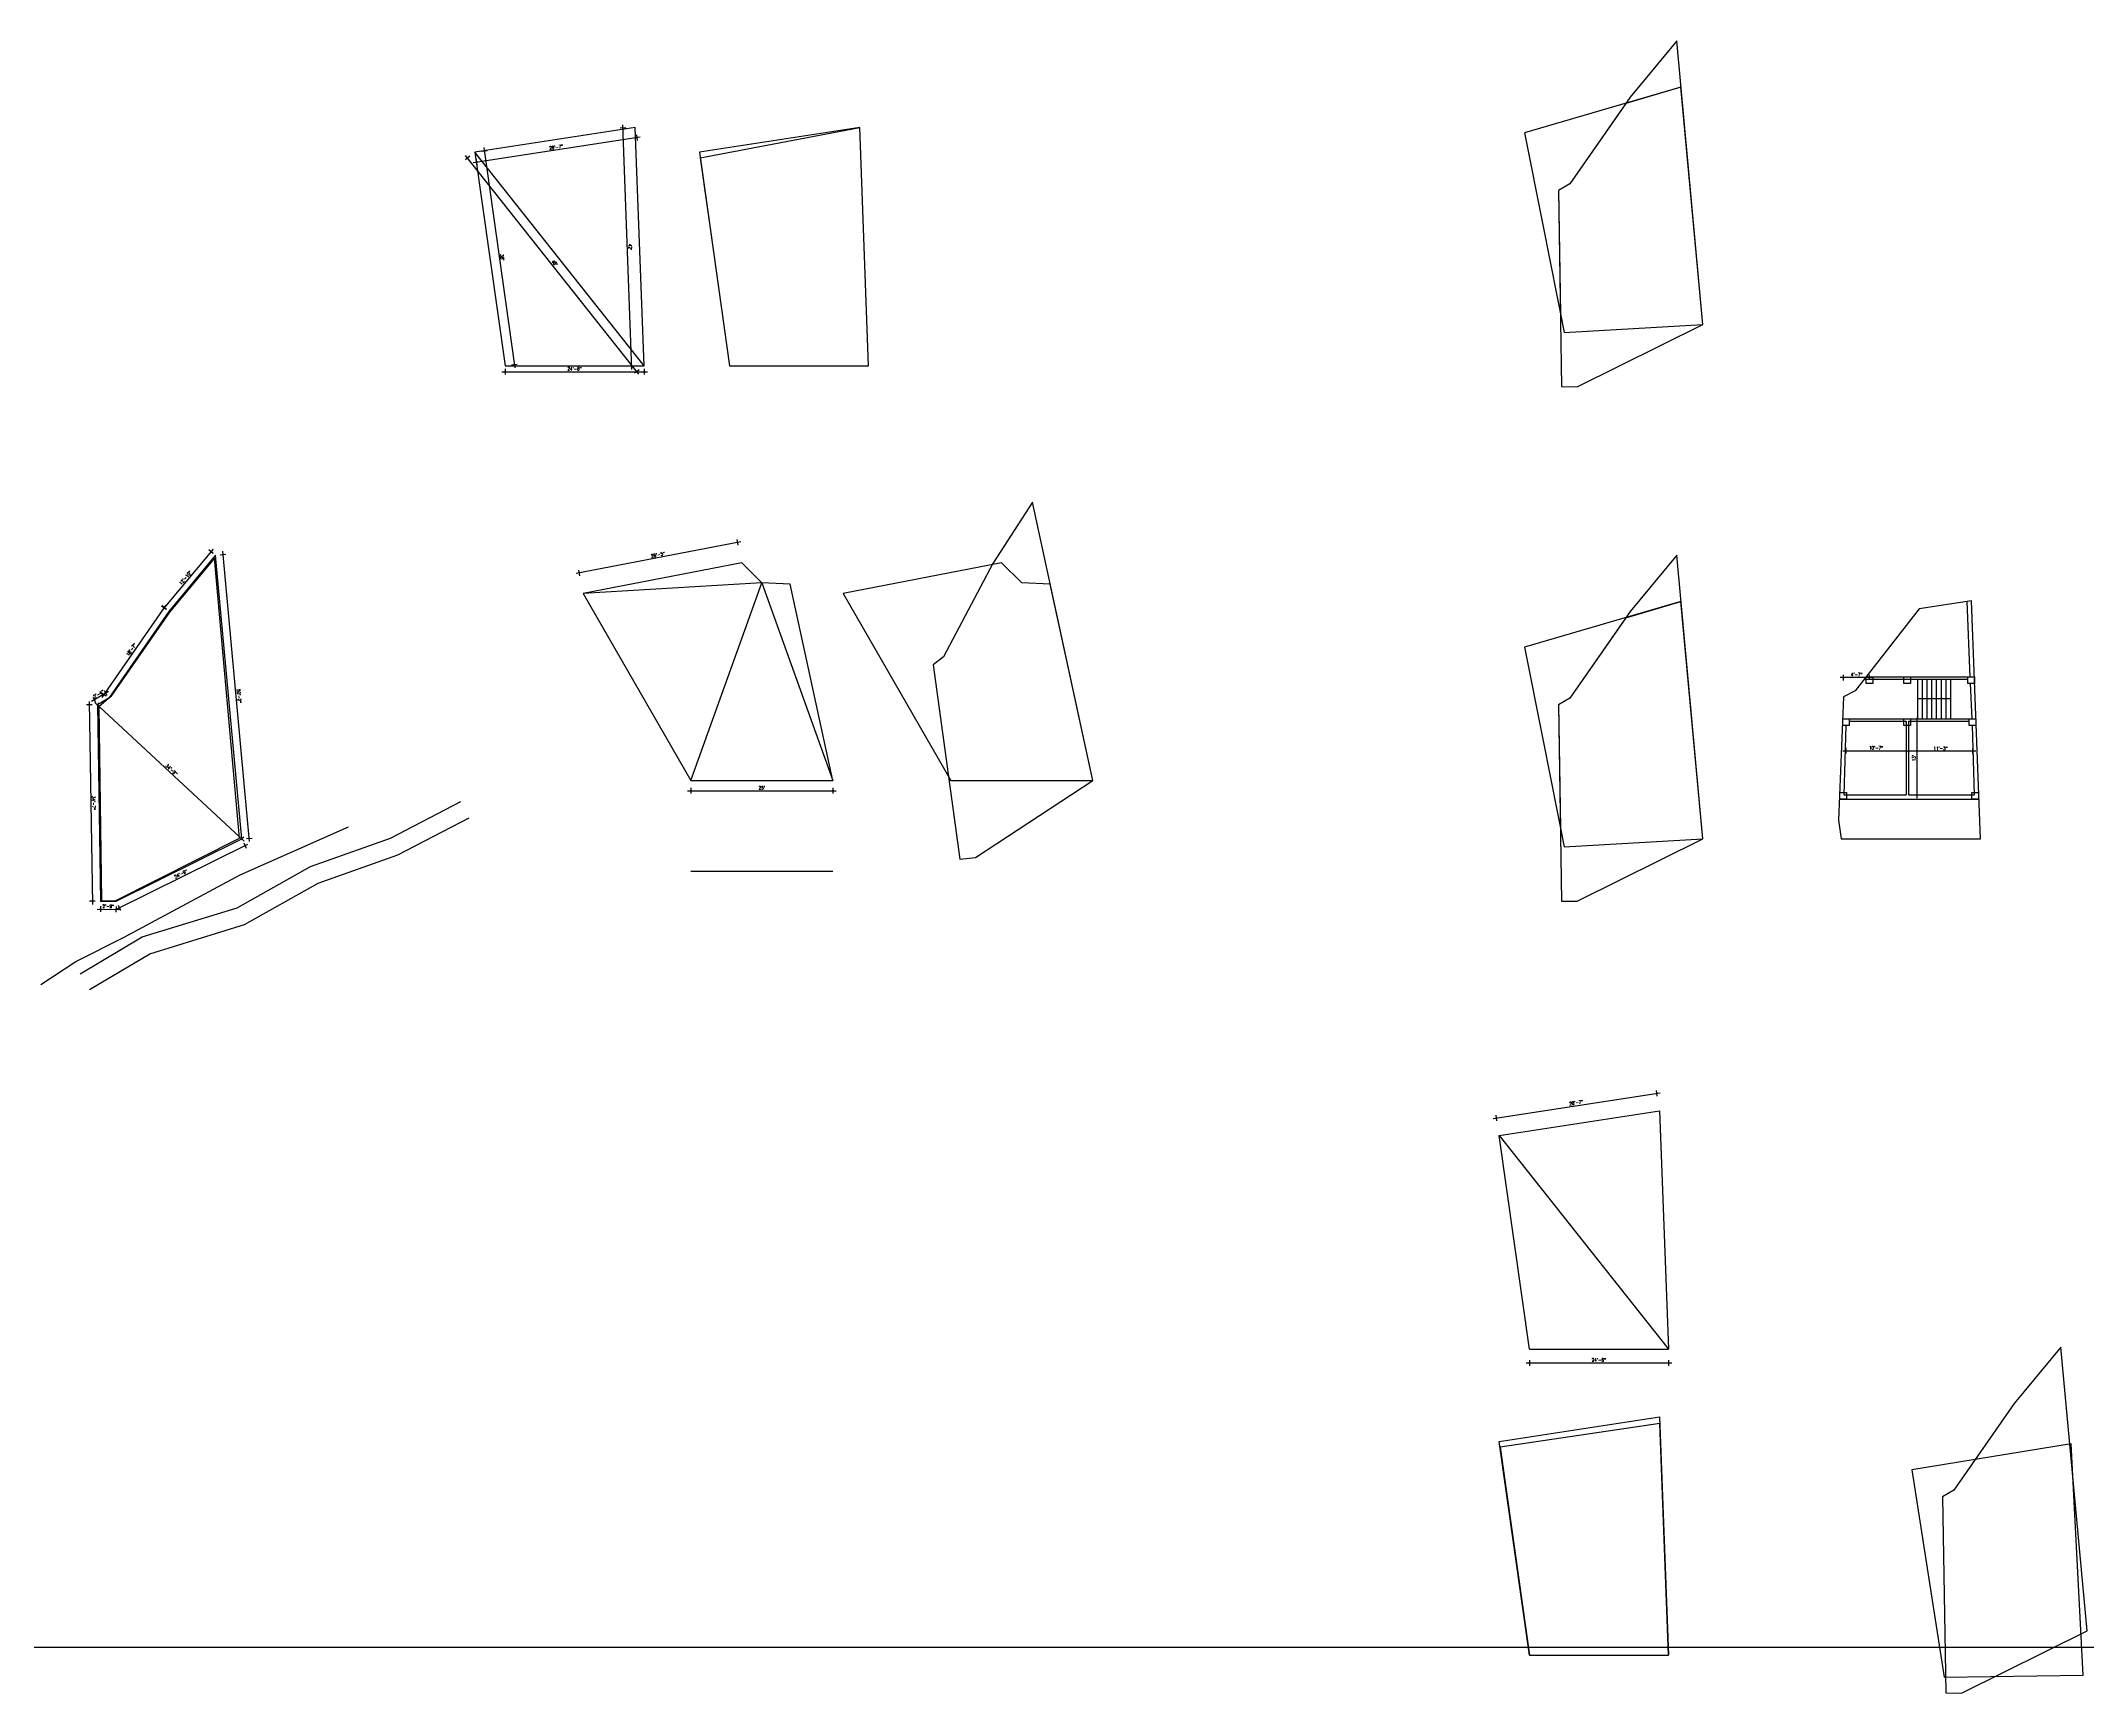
# Model space of a CAD drawing. Header units: inches. Extents: x -5142662 to -4941318, y -3361958 to -3160563.
# Drawn here: x -5023129 to -5018803, y -3262590 to -3259096 of the extents above; entities that cross this region are included whole.
import ezdxf

# ---------------------------------------------------------------- set-up
doc = ezdxf.new("R2010")
doc.units = ezdxf.units.IN
doc.header["$LTSCALE"] = 2
doc.header["$MEASUREMENT"] = 0
doc.header["$PDMODE"] = 34
doc.layers.get('0').update_dxf_attribs({"linetype": 'CONTINUOUS'})
doc.layers.get('DEFPOINTS').update_dxf_attribs({"color": 141, "linetype": 'CONTINUOUS'})
doc.styles.add('ROMANS', font='Romans.shx', dxfattribs={"width": 0.8})
doc.dimstyles.new('8 SCALE', dxfattribs={"dimscale": 0, "dimtxt": 7, "dimasz": 6, "dimexe": 6, "dimexo": 2, "dimgap": 2, "dimtad": 1, "dimdec": 0, "dimzin": 0, "dimdsep": 46, "dimlunit": 4, "dimtxsty": 'ROMANS', "dimblk": 'DOTSMALL', "dimcen": 0, "dimdle": 7, "dimclrd": 8, "dimclre": 8, "dimclrt": 3, "dimadec": 0, "dimazin": 0, "dimtfac": 1, "dimtdec": 0, "dimtofl": 0, "dimtmove": 2, "dimatfit": 3, "dimfxl": 6, "dimfxlon": 1, "dimtolj": 1, "dimtzin": 0, "dimarcsym": 0})

# ---------------------------------------------------------------- blocks, each defined once
blk = doc.blocks.new('_DOTSMALL')
at = {"color": 0, "linetype": 'ByBlock', "const_width": 0.5}
blk.add_lwpolyline([(-0.0625, 0, 1), (0.0625, 0, 1)], format="xyb", close=True, dxfattribs=at)
blk = doc.blocks.new('*D727')
at = {"color": 8, "lineweight": -2, "ltscale": 0.5, "transparency": 16777216}
for p, q in [((-5022765.3, -3260170.7), (-5022872.9, -3260300.2)), ((-5022765.2, -3260179.9), (-5022774.4, -3260172.2)), ((-5022863.8, -3260298.7), (-5022873, -3260291))]:
    blk.add_line(p, q, dxfattribs=at)
at = {"layer": 'DEFPOINTS', "color": 0, "ltscale": 0.5, "transparency": 16777216}
for p in [(-5022760.3, -3260183.9), (-5022868.4, -3260294.8), (-5022859, -3260302.7)]:
    blk.add_point(p, dxfattribs=at)
at = {"color": 8, "lineweight": -2, "ltscale": 0.5, "transparency": 16777216, "xscale": 6, "yscale": 6, "zscale": 6}
for p, rotation in [((-5022769.8, -3260176), 50.3025017421091), ((-5022868.4, -3260294.8), 230.3025017421091)]:
    blk.add_blockref('_DOTSMALL', p, dxfattribs=dict(at, rotation=rotation))
at = {"color": 3, "ltscale": 0.5, "transparency": 16777216, "insert": (-5022823.9, -3260231.5), "char_height": 7, "attachment_point": 5, "rotation": 50.3025, "style": 'ROMANS'}
blk.add_mtext('\\A1;12\'-10"', dxfattribs=at)
blk = doc.blocks.new('*D728')
at = {"color": 8, "lineweight": -2, "ltscale": 0.5, "transparency": 16777216}
for p, q in [((-5022688.1, -3260789.3), (-5022745, -3260175.4)), ((-5022750.4, -3260183), (-5022738.4, -3260181.9)), ((-5022694.7, -3260782.9), (-5022682.8, -3260781.8))]:
    blk.add_line(p, q, dxfattribs=at)
at = {"layer": 'DEFPOINTS', "color": 0, "ltscale": 0.5, "transparency": 16777216}
for p in [(-5022760.3, -3260183.9), (-5022744.4, -3260182.4), (-5022704.7, -3260783.8)]:
    blk.add_point(p, dxfattribs=at)
at = {"color": 8, "lineweight": -2, "ltscale": 0.5, "transparency": 16777216, "xscale": 6, "yscale": 6, "zscale": 6}
for p, rotation in [((-5022744.4, -3260182.4), 95.29946681729213), ((-5022688.7, -3260782.3), 275.2994668172921)]:
    blk.add_blockref('_DOTSMALL', p, dxfattribs=dict(at, rotation=rotation))
at = {"color": 3, "ltscale": 0.5, "transparency": 16777216, "insert": (-5022710.4, -3260481.8), "char_height": 7, "attachment_point": 5, "rotation": 275.2995, "style": 'ROMANS'}
blk.add_mtext('\\A1;50\'-2"', dxfattribs=at)
blk = doc.blocks.new('*D729')
at = {"color": 8, "lineweight": -2, "ltscale": 0.5, "transparency": 16777216}
for p, q in [((-5022865.5, -3260289.6), (-5023000.7, -3260484.4)), ((-5022864.6, -3260298.8), (-5022874.4, -3260291.9)), ((-5022991.8, -3260482), (-5023001.6, -3260475.2))]:
    blk.add_line(p, q, dxfattribs=at)
at = {"layer": 'DEFPOINTS', "color": 0, "ltscale": 0.5, "transparency": 16777216}
for p in [(-5022859, -3260302.7), (-5022996.7, -3260478.6), (-5022986.1, -3260485.9)]:
    blk.add_point(p, dxfattribs=at)
at = {"color": 8, "lineweight": -2, "ltscale": 0.5, "transparency": 16777216, "xscale": 6, "yscale": 6, "zscale": 6}
for p, rotation in [((-5022869.5, -3260295.3), 55.24033378321845), ((-5022996.7, -3260478.6), 235.2403337832185)]:
    blk.add_blockref('_DOTSMALL', p, dxfattribs=dict(at, rotation=rotation))
at = {"color": 3, "ltscale": 0.5, "transparency": 16777216, "insert": (-5022938.2, -3260383.5), "char_height": 7, "attachment_point": 5, "rotation": 55.2403, "style": 'ROMANS'}
blk.add_mtext('\\A1;18\'-7"', dxfattribs=at)
blk = doc.blocks.new('*D730')
at = {"color": 8, "lineweight": -2, "ltscale": 0.5, "transparency": 16777216}
for p, q in [((-5022986.3, -3260472), (-5023022.3, -3260493.4)), ((-5022989.2, -3260480.7), (-5022995.3, -3260470.4)), ((-5023013.2, -3260495), (-5023019.3, -3260484.6))]:
    blk.add_line(p, q, dxfattribs=at)
at = {"layer": 'DEFPOINTS', "color": 0, "ltscale": 0.5, "transparency": 16777216}
for p in [(-5023016.3, -3260489.8), (-5023010.1, -3260500.2), (-5022986.1, -3260485.9)]:
    blk.add_point(p, dxfattribs=at)
at = {"color": 8, "lineweight": -2, "ltscale": 0.5, "transparency": 16777216, "xscale": 6, "yscale": 6, "zscale": 6}
for p, rotation in [((-5022992.3, -3260475.6), 30.66795050357883), ((-5023016.3, -3260489.8), 210.6679505035788)]:
    blk.add_blockref('_DOTSMALL', p, dxfattribs=dict(at, rotation=rotation))
at = {"color": 3, "ltscale": 0.5, "transparency": 16777216, "insert": (-5023007.4, -3260477.4), "char_height": 7, "attachment_point": 5, "rotation": 30.668, "style": 'ROMANS'}
blk.add_mtext('\\A1;2\'-4"', dxfattribs=at)
blk = doc.blocks.new('*D731')
at = {"color": 8, "lineweight": -2, "ltscale": 0.5, "transparency": 16777216}
for p, q in [((-5023021.3, -3260500.3), (-5023033.3, -3260500.5)), ((-5023027.4, -3260493.4), (-5023020.7, -3260922.2)), ((-5023014.8, -3260915.1), (-5023026.8, -3260915.3))]:
    blk.add_line(p, q, dxfattribs=at)
at = {"layer": 'DEFPOINTS', "color": 0, "ltscale": 0.5, "transparency": 16777216}
for p in [(-5023010.1, -3260500.2), (-5023020.8, -3260915.2), (-5023003.6, -3260915)]:
    blk.add_point(p, dxfattribs=at)
at = {"color": 8, "lineweight": -2, "ltscale": 0.5, "transparency": 16777216, "xscale": 6, "yscale": 6, "zscale": 6}
for p, rotation in [((-5023027.3, -3260500.4), 90.90126105106435), ((-5023020.8, -3260915.2), 270.9012610510644)]:
    blk.add_blockref('_DOTSMALL', p, dxfattribs=dict(at, rotation=rotation))
at = {"color": 3, "ltscale": 0.5, "transparency": 16777216, "insert": (-5023017.9, -3260707.7), "char_height": 7, "attachment_point": 5, "rotation": 270.9013, "style": 'ROMANS'}
blk.add_mtext('\\A1;34\'-7"', dxfattribs=at)
blk = doc.blocks.new('*D732')
at = {"color": 8, "lineweight": -2, "ltscale": 0.5, "transparency": 16777216}
for p, q in [((-5023010.8, -3260932.2), (-5022963.6, -3260932.6)), ((-5023003.7, -3260926.2), (-5023003.8, -3260938.2)), ((-5022970.6, -3260926.6), (-5022970.7, -3260938.6))]:
    blk.add_line(p, q, dxfattribs=at)
at = {"layer": 'DEFPOINTS', "color": 0, "ltscale": 0.5, "transparency": 16777216}
for p in [(-5023003.6, -3260915), (-5022970.5, -3260915.3), (-5022970.6, -3260932.6)]:
    blk.add_point(p, dxfattribs=at)
at = {"color": 8, "lineweight": -2, "ltscale": 0.5, "transparency": 16777216, "xscale": 6, "yscale": 6, "zscale": 6}
for p, rotation in [((-5023003.8, -3260932.2), 179.4227125870728), ((-5022970.6, -3260932.6), 359.4227125870727)]:
    blk.add_blockref('_DOTSMALL', p, dxfattribs=dict(at, rotation=rotation))
at = {"color": 3, "ltscale": 0.5, "transparency": 16777216, "insert": (-5022987.1, -3260926.2), "char_height": 7, "attachment_point": 5, "rotation": 359.4227, "style": 'ROMANS'}
blk.add_mtext('\\A1;2\'-9"', dxfattribs=at)
blk = doc.blocks.new('*D733')
at = {"color": 8, "lineweight": -2, "ltscale": 0.5, "transparency": 16777216}
for p, q in [((-5022969.9, -3260932.3), (-5022691.6, -3260794.6)), ((-5022700.5, -3260792.3), (-5022695.2, -3260803)), ((-5022966.3, -3260923.8), (-5022960.9, -3260934.5))]:
    blk.add_line(p, q, dxfattribs=at)
at = {"layer": 'DEFPOINTS', "color": 0, "ltscale": 0.5, "transparency": 16777216}
for p in [(-5022704.7, -3260783.8), (-5022697.8, -3260797.7), (-5022970.5, -3260915.3)]:
    blk.add_point(p, dxfattribs=at)
at = {"color": 8, "lineweight": -2, "ltscale": 0.5, "transparency": 16777216, "xscale": 6, "yscale": 6, "zscale": 6}
for p, rotation in [((-5022697.8, -3260797.7), 26.32546239940208), ((-5022963.6, -3260929.2), 206.3254623994021)]:
    blk.add_blockref('_DOTSMALL', p, dxfattribs=dict(at, rotation=rotation))
at = {"color": 3, "ltscale": 0.5, "transparency": 16777216, "insert": (-5022833.4, -3260857.9), "char_height": 7, "attachment_point": 5, "rotation": 26.3255, "style": 'ROMANS'}
blk.add_mtext('\\A1;24\'-9"', dxfattribs=at)
blk = doc.blocks.new('*D734')
at = {"color": 8, "lineweight": -2, "ltscale": 0.5, "transparency": 16777216}
for p, q in [((-5021892.9, -3259280.3), (-5021904.9, -3259280.7)), ((-5021880.1, -3259791.1), (-5021899.2, -3259273.5)), ((-5021874.3, -3259783.9), (-5021886.3, -3259784.4))]:
    blk.add_line(p, q, dxfattribs=at)
at = {"layer": 'DEFPOINTS', "color": 0, "ltscale": 0.5, "transparency": 16777216}
for p in [(-5021898.9, -3259280.5), (-5021872.8, -3259279.5), (-5021854.2, -3259783.2)]:
    blk.add_point(p, dxfattribs=at)
at = {"color": 8, "lineweight": -2, "ltscale": 0.5, "transparency": 16777216, "xscale": 6, "yscale": 6, "zscale": 6}
for p, rotation in [((-5021898.9, -3259280.5), 92.11435361995511), ((-5021880.3, -3259784.1), 272.1143536199551)]:
    blk.add_blockref('_DOTSMALL', p, dxfattribs=dict(at, rotation=rotation))
at = {"color": 3, "ltscale": 0.5, "transparency": 16777216, "insert": (-5021883.5, -3259532.1), "char_height": 7, "attachment_point": 5, "rotation": 272.1144, "style": 'ROMANS'}
blk.add_mtext("\\A1;42'", dxfattribs=at)
blk = doc.blocks.new('*D735')
at = {"color": 8, "lineweight": -2, "ltscale": 0.5, "transparency": 16777216}
for p, q in [((-5022198.1, -3259329.7), (-5022186.2, -3259328)), ((-5022193.2, -3259321.9), (-5022127.6, -3259787.3)), ((-5022134.5, -3259781.2), (-5022122.6, -3259779.6))]:
    blk.add_line(p, q, dxfattribs=at)
at = {"layer": 'DEFPOINTS', "color": 0, "ltscale": 0.5, "transparency": 16777216}
for p in [(-5022211.9, -3259331.6), (-5022148.2, -3259783.2), (-5022128.6, -3259780.4)]:
    blk.add_point(p, dxfattribs=at)
at = {"color": 8, "lineweight": -2, "ltscale": 0.5, "transparency": 16777216, "xscale": 6, "yscale": 6, "zscale": 6}
for p, rotation in [((-5022192.2, -3259328.9), 98.01894551911485), ((-5022128.6, -3259780.4), 278.0189455191149)]:
    blk.add_blockref('_DOTSMALL', p, dxfattribs=dict(at, rotation=rotation))
at = {"color": 3, "ltscale": 0.5, "transparency": 16777216, "insert": (-5022154.3, -3259553.8), "char_height": 7, "attachment_point": 5, "rotation": 278.0189, "style": 'ROMANS'}
blk.add_mtext("\\A1;38'", dxfattribs=at)
blk = doc.blocks.new('*D736')
at = {"color": 8, "lineweight": -2, "ltscale": 0.5, "transparency": 16777216}
for p, q in [((-5021862.6, -3259299.9), (-5022215.5, -3259354.1)), ((-5021870.5, -3259295), (-5021868.6, -3259306.9)), ((-5022209.5, -3259347.1), (-5022207.7, -3259359))]:
    blk.add_line(p, q, dxfattribs=at)
at = {"layer": 'DEFPOINTS', "color": 0, "ltscale": 0.5, "transparency": 16777216}
for p in [(-5021872.8, -3259279.5), (-5022211.9, -3259331.6), (-5022208.6, -3259353.1)]:
    blk.add_point(p, dxfattribs=at)
at = {"color": 8, "lineweight": -2, "ltscale": 0.5, "transparency": 16777216, "xscale": 6, "yscale": 6, "zscale": 6}
for p, rotation in [((-5021869.5, -3259300.9), 8.739406026389966), ((-5022208.6, -3259353.1), 188.73940602639)]:
    blk.add_blockref('_DOTSMALL', p, dxfattribs=dict(at, rotation=rotation))
at = {"color": 3, "ltscale": 0.5, "transparency": 16777216, "insert": (-5022040, -3259320.9), "char_height": 7, "attachment_point": 5, "rotation": 8.7394, "style": 'ROMANS'}
blk.add_mtext('\\A1;28\'-7"', dxfattribs=at)
blk = doc.blocks.new('*D737')
at = {"color": 8, "lineweight": -2, "ltscale": 0.5, "transparency": 16777216}
for p, q in [((-5022148.2, -3259789.9), (-5022148.2, -3259801.9)), ((-5021854.2, -3259789.9), (-5021854.2, -3259801.9)), ((-5022155.2, -3259795.9), (-5021847.2, -3259795.9))]:
    blk.add_line(p, q, dxfattribs=at)
at = {"layer": 'DEFPOINTS', "color": 0, "ltscale": 0.5, "transparency": 16777216}
for p in [(-5022148.2, -3259783.2), (-5021854.2, -3259783.2), (-5021854.2, -3259795.9)]:
    blk.add_point(p, dxfattribs=at)
at = {"color": 8, "lineweight": -2, "ltscale": 0.5, "transparency": 16777216, "xscale": 6, "yscale": 6, "zscale": 6, "rotation": 180}
blk.add_blockref('_DOTSMALL', (-5022148.2, -3259795.9), dxfattribs=at)
at = {"color": 8, "lineweight": -2, "ltscale": 0.5, "transparency": 16777216, "xscale": 6, "yscale": 6, "zscale": 6}
blk.add_blockref('_DOTSMALL', (-5021854.2, -3259795.9), dxfattribs=at)
at = {"color": 3, "ltscale": 0.5, "transparency": 16777216, "insert": (-5022001.2, -3259789.7), "char_height": 7, "attachment_point": 5, "style": 'ROMANS'}
blk.add_mtext('\\A1;24\'-6"', dxfattribs=at)
blk = doc.blocks.new('*D738')
at = {"color": 8, "lineweight": -2, "ltscale": 0.5, "transparency": 16777216}
for p, q in [((-5022222.4, -3259340), (-5022231.9, -3259347.5)), ((-5021865.2, -3259800.8), (-5022231.5, -3259338.3)), ((-5021864.8, -3259791.6), (-5021874.2, -3259799))]:
    blk.add_line(p, q, dxfattribs=at)
at = {"layer": 'DEFPOINTS', "color": 0, "ltscale": 0.5, "transparency": 16777216}
for p in [(-5022227.2, -3259343.8), (-5022211.9, -3259331.6), (-5021854.2, -3259783.2)]:
    blk.add_point(p, dxfattribs=at)
at = {"color": 8, "lineweight": -2, "ltscale": 0.5, "transparency": 16777216, "xscale": 6, "yscale": 6, "zscale": 6}
for p, rotation in [((-5022227.2, -3259343.8), 128.3785681878583), ((-5021869.5, -3259795.3), 308.3785681878584)]:
    blk.add_blockref('_DOTSMALL', p, dxfattribs=dict(at, rotation=rotation))
at = {"color": 3, "ltscale": 0.5, "transparency": 16777216, "insert": (-5022043.5, -3259565.7), "char_height": 7, "attachment_point": 5, "rotation": 308.3786, "style": 'ROMANS'}
blk.add_mtext("\\A1;48'", dxfattribs=at)
blk = doc.blocks.new('*D739')
at = {"color": 8, "lineweight": -2, "ltscale": 0.5, "transparency": 16777216}
for p, q in [((-5021762.2, -3260681.8), (-5021448.2, -3260681.8)), ((-5021755.2, -3260675.8), (-5021755.2, -3260687.8)), ((-5021455.2, -3260675.8), (-5021455.2, -3260687.8))]:
    blk.add_line(p, q, dxfattribs=at)
at = {"layer": 'DEFPOINTS', "color": 0, "ltscale": 0.5, "transparency": 16777216}
for p in [(-5021755.2, -3260660.1), (-5021455.2, -3260660.1), (-5021455.2, -3260681.8)]:
    blk.add_point(p, dxfattribs=at)
at = {"color": 8, "lineweight": -2, "ltscale": 0.5, "transparency": 16777216, "xscale": 6, "yscale": 6, "zscale": 6, "rotation": 180}
blk.add_blockref('_DOTSMALL', (-5021755.2, -3260681.8), dxfattribs=at)
at = {"color": 8, "lineweight": -2, "ltscale": 0.5, "transparency": 16777216, "xscale": 6, "yscale": 6, "zscale": 6}
blk.add_blockref('_DOTSMALL', (-5021455.2, -3260681.8), dxfattribs=at)
at = {"color": 3, "ltscale": 0.5, "transparency": 16777216, "insert": (-5021605.2, -3260675.6), "char_height": 7, "attachment_point": 5, "style": 'ROMANS'}
blk.add_mtext("\\A1;25'", dxfattribs=at)
blk = doc.blocks.new('*D740')
at = {"color": 8, "lineweight": -2, "ltscale": 0.5, "transparency": 16777216}
for p, q in [((-5022699.6, -3260788.6), (-5023015.2, -3260495.4)), ((-5023010.1, -3260500.2), (-5023006, -3260495.8)), ((-5022704.7, -3260783.8), (-5022700.6, -3260779.4))]:
    blk.add_line(p, q, dxfattribs=at)
at = {"layer": 'DEFPOINTS', "color": 0, "ltscale": 0.5, "transparency": 16777216}
for p in [(-5023010.1, -3260500.2), (-5023010.1, -3260500.2), (-5022704.7, -3260783.8)]:
    blk.add_point(p, dxfattribs=at)
at = {"color": 8, "lineweight": -2, "ltscale": 0.5, "transparency": 16777216, "xscale": 6, "yscale": 6, "zscale": 6}
for p, rotation in [((-5023010.1, -3260500.2), 137.1178034702124), ((-5022704.7, -3260783.8), 317.1178034702124)]:
    blk.add_blockref('_DOTSMALL', p, dxfattribs=dict(at, rotation=rotation))
at = {"color": 3, "ltscale": 0.5, "transparency": 16777216, "insert": (-5022853.2, -3260637.5), "char_height": 7, "attachment_point": 5, "rotation": 317.1178, "style": 'ROMANS'}
blk.add_mtext('\\A1;34\'-9"', dxfattribs=at)
blk = doc.blocks.new('*D741')
at = {"color": 8, "lineweight": -2, "ltscale": 0.5, "transparency": 16777216}
for p, q in [((-5019319.9, -3260597.4), (-5019178.9, -3260597.4)), ((-5019312.9, -3260591.4), (-5019312.9, -3260603.4)), ((-5019185.9, -3260591.4), (-5019185.9, -3260603.4))]:
    blk.add_line(p, q, dxfattribs=at)
at = {"layer": 'DEFPOINTS', "color": 0, "ltscale": 0.5, "transparency": 16777216}
for p in [(-5019312.9, -3260543.8), (-5019185.9, -3260543.8), (-5019185.9, -3260597.4)]:
    blk.add_point(p, dxfattribs=at)
at = {"color": 8, "lineweight": -2, "ltscale": 0.5, "transparency": 16777216, "xscale": 6, "yscale": 6, "zscale": 6, "rotation": 180}
blk.add_blockref('_DOTSMALL', (-5019312.9, -3260597.4), dxfattribs=at)
at = {"color": 8, "lineweight": -2, "ltscale": 0.5, "transparency": 16777216, "xscale": 6, "yscale": 6, "zscale": 6}
blk.add_blockref('_DOTSMALL', (-5019185.9, -3260597.4), dxfattribs=at)
at = {"color": 3, "ltscale": 0.5, "transparency": 16777216, "insert": (-5019249.4, -3260591.3), "char_height": 7, "attachment_point": 5, "style": 'ROMANS'}
blk.add_mtext('\\A1;10\'-7"', dxfattribs=at)
blk = doc.blocks.new('*D742')
at = {"color": 8, "lineweight": -2, "ltscale": 0.5, "transparency": 16777216}
for p, q in [((-5019038.4, -3260598.3), (-5019187.9, -3260598.3)), ((-5019180.9, -3260592.3), (-5019180.9, -3260604.3)), ((-5019045.4, -3260592.3), (-5019045.4, -3260604.3))]:
    blk.add_line(p, q, dxfattribs=at)
at = {"layer": 'DEFPOINTS', "color": 0, "ltscale": 0.5, "transparency": 16777216}
for p in [(-5019180.9, -3260543.8), (-5019045.4, -3260543.8), (-5019180.9, -3260598.3)]:
    blk.add_point(p, dxfattribs=at)
at = {"color": 8, "lineweight": -2, "ltscale": 0.5, "transparency": 16777216, "xscale": 6, "yscale": 6, "zscale": 6, "rotation": 180}
blk.add_blockref('_DOTSMALL', (-5019180.9, -3260598.3), dxfattribs=at)
at = {"color": 8, "lineweight": -2, "ltscale": 0.5, "transparency": 16777216, "xscale": 6, "yscale": 6, "zscale": 6}
blk.add_blockref('_DOTSMALL', (-5019045.4, -3260598.3), dxfattribs=at)
at = {"color": 3, "ltscale": 0.5, "transparency": 16777216, "insert": (-5019113.1, -3260592.2), "char_height": 7, "attachment_point": 5, "style": 'ROMANS'}
blk.add_mtext('\\A1;11\'-3"', dxfattribs=at)
blk = doc.blocks.new('*D743')
at = {"color": 8, "lineweight": -2, "ltscale": 0.5, "transparency": 16777216}
for p, q in [((-5019318, -3260448.4), (-5019318, -3260436.4)), ((-5019262.9, -3260445.8), (-5019262.9, -3260436.4)), ((-5019255.9, -3260442.4), (-5019325, -3260442.4))]:
    blk.add_line(p, q, dxfattribs=at)
at = {"layer": 'DEFPOINTS', "color": 0, "ltscale": 0.5, "transparency": 16777216}
for p in [(-5019318, -3260442.4), (-5019262.9, -3260447.8), (-5019318, -3260483.6)]:
    blk.add_point(p, dxfattribs=at)
at = {"color": 8, "lineweight": -2, "ltscale": 0.5, "transparency": 16777216, "xscale": 6, "yscale": 6, "zscale": 6, "rotation": 180}
blk.add_blockref('_DOTSMALL', (-5019318, -3260442.4), dxfattribs=at)
at = {"color": 8, "lineweight": -2, "ltscale": 0.5, "transparency": 16777216, "xscale": 6, "yscale": 6, "zscale": 6}
blk.add_blockref('_DOTSMALL', (-5019262.9, -3260442.4), dxfattribs=at)
at = {"color": 3, "ltscale": 0.5, "transparency": 16777216, "insert": (-5019290.5, -3260436.3), "char_height": 7, "attachment_point": 5, "style": 'ROMANS'}
blk.add_mtext('\\A1;4\'-7"', dxfattribs=at)
blk = doc.blocks.new('*D744')
at = {"color": 8, "lineweight": -2, "ltscale": 0.5, "transparency": 16777216}
for p, q in [((-5019169.1, -3260534.8), (-5019157.1, -3260534.8)), ((-5019163.1, -3260527.8), (-5019163.1, -3260697.8)), ((-5019169.1, -3260690.8), (-5019157.1, -3260690.8))]:
    blk.add_line(p, q, dxfattribs=at)
at = {"layer": 'DEFPOINTS', "color": 0, "ltscale": 0.5, "transparency": 16777216}
for p in [(-5019180.9, -3260534.8), (-5019180.9, -3260690.8), (-5019163.1, -3260690.8)]:
    blk.add_point(p, dxfattribs=at)
at = {"color": 8, "lineweight": -2, "ltscale": 0.5, "transparency": 16777216, "xscale": 6, "yscale": 6, "zscale": 6}
for p, rotation in [((-5019163.1, -3260534.8), 90), ((-5019163.1, -3260690.8), 270)]:
    blk.add_blockref('_DOTSMALL', p, dxfattribs=dict(at, rotation=rotation))
at = {"color": 3, "ltscale": 0.5, "transparency": 16777216, "insert": (-5019169.2, -3260612.8), "char_height": 7, "attachment_point": 5, "rotation": 90, "style": 'ROMANS'}
blk.add_mtext("\\A1;13'", dxfattribs=at)
blk = doc.blocks.new('*D749')
at = {"color": 8, "lineweight": -2, "ltscale": 0.5, "transparency": 16777216}
for p, q in [((-5021649.3, -3260155.2), (-5021997.8, -3260222.8)), ((-5021655.1, -3260162.4), (-5021657.3, -3260150.6)), ((-5021989.8, -3260227.3), (-5021992.1, -3260215.5))]:
    blk.add_line(p, q, dxfattribs=at)
at = {"layer": 'DEFPOINTS', "color": 0, "ltscale": 0.5, "transparency": 16777216}
for p in [(-5021991, -3260221.4), (-5021647.8, -3260199.9), (-5021982.6, -3260264.8)]:
    blk.add_point(p, dxfattribs=at)
at = {"color": 8, "lineweight": -2, "ltscale": 0.5, "transparency": 16777216, "xscale": 6, "yscale": 6, "zscale": 6}
for p, rotation in [((-5021656.2, -3260156.5), 10.97062634725814), ((-5021991, -3260221.4), 190.9706263472581)]:
    blk.add_blockref('_DOTSMALL', p, dxfattribs=dict(at, rotation=rotation))
at = {"color": 3, "ltscale": 0.5, "transparency": 16777216, "insert": (-5021824.8, -3260182.9), "char_height": 7, "attachment_point": 5, "rotation": 10.9706, "style": 'ROMANS'}
blk.add_mtext('\\A1;28\'-5"', dxfattribs=at)
blk = doc.blocks.new('*D750')
at = {"color": 8, "lineweight": -2, "ltscale": 0.5, "transparency": 16777216}
for p, q in [((-5019989.4, -3261891.6), (-5019681.4, -3261891.6)), ((-5019982.4, -3261885.6), (-5019982.4, -3261897.6)), ((-5019688.4, -3261885.6), (-5019688.4, -3261897.6))]:
    blk.add_line(p, q, dxfattribs=at)
at = {"layer": 'DEFPOINTS', "color": 0, "ltscale": 0.5, "transparency": 16777216}
for p in [(-5019982.4, -3261862.3), (-5019688.4, -3261862.3), (-5019688.4, -3261891.6)]:
    blk.add_point(p, dxfattribs=at)
at = {"color": 8, "lineweight": -2, "ltscale": 0.5, "transparency": 16777216, "xscale": 6, "yscale": 6, "zscale": 6, "rotation": 180}
blk.add_blockref('_DOTSMALL', (-5019982.4, -3261891.6), dxfattribs=at)
at = {"color": 8, "lineweight": -2, "ltscale": 0.5, "transparency": 16777216, "xscale": 6, "yscale": 6, "zscale": 6}
blk.add_blockref('_DOTSMALL', (-5019688.4, -3261891.6), dxfattribs=at)
at = {"color": 3, "ltscale": 0.5, "transparency": 16777216, "insert": (-5019835.4, -3261885.4), "char_height": 7, "attachment_point": 5, "style": 'ROMANS'}
blk.add_mtext('\\A1;24\'-6"', dxfattribs=at)
blk = doc.blocks.new('*D751')
at = {"color": 8, "lineweight": -2, "ltscale": 0.5, "transparency": 16777216}
for p, q in [((-5020058.7, -3261374.8), (-5019705.8, -3261320.5)), ((-5019711.8, -3261327.5), (-5019713.6, -3261315.7)), ((-5020050.8, -3261379.6), (-5020052.7, -3261367.8))]:
    blk.add_line(p, q, dxfattribs=at)
at = {"layer": 'DEFPOINTS', "color": 0, "ltscale": 0.5, "transparency": 16777216}
for p in [(-5019712.7, -3261321.6), (-5019707, -3261358.7), (-5020046.1, -3261410.8)]:
    blk.add_point(p, dxfattribs=at)
at = {"color": 8, "lineweight": -2, "ltscale": 0.5, "transparency": 16777216, "xscale": 6, "yscale": 6, "zscale": 6}
for p, rotation in [((-5019712.7, -3261321.6), 8.739406026389974), ((-5020051.8, -3261373.7), 188.73940602639)]:
    blk.add_blockref('_DOTSMALL', p, dxfattribs=dict(at, rotation=rotation))
at = {"color": 3, "ltscale": 0.5, "transparency": 16777216, "insert": (-5019883.2, -3261341.5), "char_height": 7, "attachment_point": 5, "rotation": 8.7394, "style": 'ROMANS'}
blk.add_mtext('\\A1;28\'-7"', dxfattribs=at)

msp = doc.modelspace()

# ---------------------------------------------------------------- linework, layer by layer
at = {"ltscale": 0.5}
for p, q in [((-5021872.8, -3259279.5), (-5022211.9, -3259331.6)), ((-5021854.2, -3259783.2), (-5021872.8, -3259279.5)), ((-5021735.6, -3259343.5), (-5021398.3, -3259279.5)), ((-5021854.2, -3259783.2), (-5022211.9, -3259331.6)), ((-5022211.9, -3259331.6), (-5022148.2, -3259783.2)), ((-5021735.6, -3259343.5), (-5021705.5, -3259557.4)), ((-5022148.2, -3259783.2), (-5021854.2, -3259783.2)), ((-5022762.7, -3260190.1), (-5022857.3, -3260304)), ((-5022709.4, -3260782.3), (-5022762.7, -3260190.1)), ((-5021647.8, -3260199.9), (-5021982.6, -3260264.8)), ((-5021605.2, -3260242.2), (-5021647.8, -3260199.9)), ((-5021605.2, -3260242.2), (-5021982.6, -3260264.8)), ((-5021982.6, -3260264.8), (-5021755.2, -3260660.1)), ((-5021755.2, -3260660.1), (-5021605.2, -3260242.2)), ((-5021605.2, -3260242.2), (-5021455.2, -3260660.1)), ((-5021545.3, -3260244.7), (-5021605.2, -3260242.2)), ((-5021455.2, -3260660.1), (-5021545.3, -3260244.7)), ((-5022857.3, -3260304), (-5022981.8, -3260482.7)), ((-5019778.7, -3260315.9), (-5019661.9, -3260282)), ((-5019157.9, -3260297.1), (-5019293.3, -3260470.8)), ((-5019047.4, -3260280.1), (-5019157.9, -3260297.1)), ((-5019050.5, -3260440.8), (-5019056.4, -3260281.5)), ((-5019028.8, -3260783.8), (-5019047.4, -3260280.1)), ((-5019293.3, -3260470.8), (-5019318, -3260483.6)), ((-5019273.8, -3260445.8), (-5019055.5, -3260445.8)), ((-5019269.9, -3260440.8), (-5019041.5, -3260440.8)), ((-5019162, -3260445.8), (-5019162, -3260487.8)), ((-5019152, -3260445.8), (-5019152, -3260487.8)), ((-5019142, -3260445.8), (-5019142, -3260487.8)), ((-5019132, -3260445.8), (-5019132, -3260487.8)), ((-5019122, -3260445.8), (-5019122, -3260487.8)), ((-5019112, -3260445.8), (-5019112, -3260487.8)), ((-5019102, -3260445.8), (-5019102, -3260487.8)), ((-5019092, -3260445.8), (-5019092, -3260487.8)), ((-5019045.9, -3260529.8), (-5019050, -3260454.8)), ((-5022981.8, -3260482.7), (-5023006.7, -3260504.6)), ((-5023006.7, -3260504.6), (-5023001.3, -3260914.9)), ((-5019318, -3260483.6), (-5019328.4, -3260744.2)), ((-5019092, -3260487.8), (-5019162, -3260487.8)), ((-5019162, -3260487.8), (-5019162, -3260529.8)), ((-5019152, -3260487.8), (-5019152, -3260529.8)), ((-5019142, -3260487.8), (-5019142, -3260529.8)), ((-5019132, -3260487.8), (-5019132, -3260529.8)), ((-5019122, -3260487.8), (-5019122, -3260529.8)), ((-5019112, -3260487.8), (-5019112, -3260529.8)), ((-5019102, -3260487.8), (-5019102, -3260529.8)), ((-5019092, -3260487.8), (-5019092, -3260529.8)), ((-5019319.9, -3260529.8), (-5019038.2, -3260529.8)), ((-5019312.9, -3260543.8), (-5019317.3, -3260690.8)), ((-5019305.9, -3260534.8), (-5019185.9, -3260534.8)), ((-5019185.9, -3260534.8), (-5019185.9, -3260690.8)), ((-5019180.9, -3260534.8), (-5019180.9, -3260690.8)), ((-5019180.9, -3260534.8), (-5019052.2, -3260534.8)), ((-5019162, -3260529.8), (-5019047.2, -3260529.8)), ((-5019041.3, -3260690.8), (-5019045.4, -3260543.8)), ((-5021755.2, -3260660.1), (-5021455.2, -3260660.1)), ((-5019317.3, -3260690.8), (-5019185.9, -3260690.8)), ((-5019180.9, -3260690.8), (-5019041.3, -3260690.8)), ((-5019326.7, -3260699.8), (-5019031.9, -3260699.8)), ((-5022972.2, -3260914.9), (-5022709.4, -3260782.3)), ((-5019328.4, -3260744.2), (-5019322.8, -3260783.8)), ((-5019322.8, -3260783.8), (-5019028.8, -3260783.8)), ((-5021755.2, -3260852.1), (-5021455.2, -3260852.1)), ((-5023001.3, -3260914.9), (-5022972.2, -3260914.9)), ((-5020046.1, -3261410.8), (-5019707, -3261358.7)), ((-5019707, -3261358.7), (-5019688.4, -3261862.3)), ((-5019982.4, -3261862.3), (-5020046.1, -3261410.8)), ((-5020046.1, -3261410.8), (-5019688.4, -3261862.3)), ((-5019982.4, -3261862.3), (-5019688.4, -3261862.3)), ((-5020046.1, -3262058.1), (-5019707, -3262006)), ((-5019707, -3262006), (-5019688.4, -3262509.7)), ((-5019982.4, -3262509.7), (-5020046.1, -3262058.1)), ((-5019982.4, -3262509.7), (-5019688.4, -3262509.7))]:
    msp.add_line(p, q, dxfattribs=at)
msp.add_xline((-5002215.3, -3262493.1), (1, 0), dxfattribs=at)
for points in [[(-5019670.9, -3259096.3), (-5019769.5, -3259215.1), (-5019896.7, -3259398.4), (-5019920.7, -3259412.6), (-5019914.2, -3259827.4), (-5019881, -3259827.7), (-5019615.3, -3259696.2)], [(-5019661.8, -3259194.4), (-5019778.7, -3259228.4), (-5019896.7, -3259398.4), (-5019920.7, -3259412.6), (-5019916.6, -3259673.4), (-5019908.8, -3259712.6), (-5019615.3, -3259696.2)], [(-5021033.2, -3260071.3), (-5021116.8, -3260201.1), (-5021220.9, -3260398.4), (-5021243, -3260415.4), (-5021186.4, -3260826.4), (-5021153.5, -3260822.7), (-5020905.6, -3260660.1)], [(-5022760.3, -3260183.9), (-5022859, -3260302.7), (-5022986.1, -3260485.9), (-5023010.1, -3260500.2), (-5023003.6, -3260915), (-5022970.5, -3260915.3), (-5022704.7, -3260783.8)], [(-5020905.6, -3260660.1), (-5020995.6, -3260244.7), (-5021055.6, -3260242.2), (-5021098.1, -3260199.9), (-5021432.9, -3260264.8), (-5021205.6, -3260660.1)], [(-5019670.9, -3260183.9), (-5019769.5, -3260302.7), (-5019896.7, -3260485.9), (-5019920.7, -3260500.2), (-5019914.2, -3260915), (-5019881, -3260915.3), (-5019615.3, -3260783.8)], [(-5019661.9, -3260282), (-5019661.9, -3260282), (-5019778.7, -3260315.9), (-5019896.7, -3260485.9), (-5019920.7, -3260500.2), (-5019916.6, -3260760.9), (-5019908.8, -3260800.1), (-5019615.3, -3260783.8)], [(-5019269.9, -3260440.8), (-5019255.9, -3260440.8), (-5019255.9, -3260454.8), (-5019269.9, -3260454.8)], [(-5019190.4, -3260440.8), (-5019176.4, -3260440.8), (-5019176.4, -3260454.8), (-5019190.4, -3260454.8)], [(-5019055.5, -3260440.8), (-5019041.5, -3260440.8), (-5019041.5, -3260454.8), (-5019055.5, -3260454.8)], [(-5019319.9, -3260529.8), (-5019305.9, -3260529.8), (-5019305.9, -3260543.8), (-5019319.9, -3260543.8)], [(-5019190.4, -3260529.8), (-5019176.4, -3260529.8), (-5019176.4, -3260543.8), (-5019190.4, -3260543.8)], [(-5019052.2, -3260529.8), (-5019038.2, -3260529.8), (-5019038.2, -3260543.8), (-5019052.2, -3260543.8)], [(-5019326.1, -3260685.8), (-5019312.1, -3260685.8), (-5019312.1, -3260699.8), (-5019326.1, -3260699.8)], [(-5019046.5, -3260685.8), (-5019032.5, -3260685.8), (-5019032.5, -3260699.8), (-5019046.5, -3260699.8)], [(-5018858.8, -3261858.4), (-5018957.4, -3261977.2), (-5019084.6, -3262160.5), (-5019108.6, -3262174.7), (-5019102.1, -3262589.5), (-5019068.9, -3262589.8), (-5018803.2, -3262458.4)], [(-5019706.5, -3262020.1), (-5020044.4, -3262070), (-5019982.4, -3262509.7), (-5019688.4, -3262509.7)], [(-5018836.9, -3262062.6), (-5019174, -3262117.5), (-5019105.6, -3262556.2), (-5018811.7, -3262551.9)]]:
    msp.add_lwpolyline(points, close=True, dxfattribs=at)
at = {"color": 3, "ltscale": 0.5}
for points in [[(-5019661.8, -3259194.4), (-5019992.4, -3259290.5), (-5019953.1, -3259488.9), (-5019908.8, -3259712.6), (-5019615.3, -3259696.2)], [(-5019661.9, -3260282), (-5019992.5, -3260378.1), (-5019953.2, -3260576.5), (-5019908.9, -3260800.1), (-5019615.3, -3260783.8)]]:
    msp.add_lwpolyline(points, close=True, dxfattribs=at)
at = {"color": 242, "ltscale": 0.5, "true_color": 0xcd2027}
msp.add_lwpolyline([(-5021379.7, -3259783.2), (-5021398.3, -3259279.5), (-5021737.3, -3259331.6), (-5021673.7, -3259783.2)], close=True, dxfattribs=at)
at = {"ltscale": 0.5}
for points in [[(-5023046.7, -3261069.1), (-5022915.3, -3260990.8), (-5022714.3, -3260929.2), (-5022559.1, -3260842.1), (-5022390.6, -3260782.2), (-5022241.8, -3260704.6)], [(-5023026.9, -3261102.3), (-5022899.5, -3261026.5), (-5022699, -3260965), (-5022543.1, -3260877.4), (-5022375.1, -3260817.7), (-5022223.9, -3260739)], [(-5023129.4, -3261091.6), (-5023055.6, -3261042.9), (-5022953.4, -3260991.5), (-5022708.5, -3260859.7), (-5022479, -3260758.5)]]:
    msp.add_lwpolyline(points, dxfattribs=at)

# ---------------------------------------------------------------- dimensions: what is measured, and where the dimension line sits
for p1, p2, distance, picture, middle in [((-5021872.8, -3259279.5), (-5022211.9, -3259331.6), 21.7, '*D736', (-5022040, -3259320.9)), ((-5021854.2, -3259783.2), (-5021872.8, -3259279.5), 26.1, '*D734', (-5021883.5, -3259532.1)), ((-5021854.2, -3259783.2), (-5022211.9, -3259331.6), 19.5, '*D738', (-5022043.5, -3259565.7)), ((-5022211.9, -3259331.6), (-5022148.2, -3259783.2), 19.9, '*D735', (-5022154.3, -3259553.8)), ((-5022760.3, -3260183.9), (-5022859, -3260302.7), -12.3, '*D727', (-5022823.9, -3260231.5)), ((-5022704.7, -3260783.8), (-5022760.3, -3260183.9), -16, '*D728', (-5022710.4, -3260481.8)), ((-5021647.8, -3260199.9), (-5021982.6, -3260264.8), -44.2, '*D749', (-5021824.8, -3260182.9)), ((-5022859, -3260302.7), (-5022986.1, -3260485.9), -12.9, '*D729', (-5022938.2, -3260383.5)), ((-5022986.1, -3260485.9), (-5023010.1, -3260500.2), -12, '*D730', (-5023007.4, -3260477.4)), ((-5023010.1, -3260500.2), (-5023003.6, -3260915), -17.2, '*D731', (-5023017.9, -3260707.7)), ((-5022704.7, -3260783.8), (-5023010.1, -3260500.2), 0, '*D740', (-5022853.2, -3260637.5)), ((-5022970.5, -3260915.3), (-5022704.7, -3260783.8), -15.5, '*D733', (-5022833.4, -3260857.9)), ((-5023003.6, -3260915), (-5022970.5, -3260915.3), -17.3, '*D732', (-5022987.1, -3260926.2)), ((-5020046.1, -3261410.8), (-5019707, -3261358.7), 37.5, '*D751', (-5019883.2, -3261341.5))]:
    dim = msp.add_aligned_dim(p1=p1, p2=p2, distance=distance, dimstyle='8 SCALE', override={"dimscale": 1}, dxfattribs=at)
    dim.commit()
    dim.dimension.update_dxf_attribs({"geometry": picture, "text_midpoint": middle})
for base, p1, p2, picture, middle in [((-5021854.2, -3259795.9), (-5022148.2, -3259783.2), (-5021854.2, -3259783.2), '*D737', (-5022001.2, -3259789.7)), ((-5019318, -3260442.4), (-5019262.9, -3260447.8), (-5019318, -3260483.6), '*D743', (-5019290.5, -3260436.3)), ((-5019185.9, -3260597.4), (-5019312.9, -3260543.8), (-5019185.9, -3260543.8), '*D741', (-5019249.4, -3260591.3)), ((-5019180.8579, -3260598.3296), (-5019045.3835, -3260543.7988), (-5019180.8579, -3260543.7988), '*D742', (-5019113.1207, -3260592.1629)), ((-5021455.2, -3260681.8), (-5021755.2, -3260660.1), (-5021455.2, -3260660.1), '*D739', (-5021605.2, -3260675.6)), ((-5019688.4, -3261891.6), (-5019982.4, -3261862.3), (-5019688.4, -3261862.3), '*D750', (-5019835.4, -3261885.4))]:
    dim = msp.add_linear_dim(base=base, p1=p1, p2=p2, dimstyle='8 SCALE', override={"dimscale": 1}, dxfattribs=at)
    dim.commit()
    dim.dimension.update_dxf_attribs({"geometry": picture, "text_midpoint": middle})
dim = msp.add_linear_dim(base=(-5019163.1, -3260690.8), p1=(-5019180.9, -3260534.8), p2=(-5019180.9, -3260690.8), angle=90, dimstyle='8 SCALE', override={"dimscale": 1}, dxfattribs=at)
dim.commit()
dim.dimension.update_dxf_attribs({"geometry": '*D744', "text_midpoint": (-5019169.2, -3260612.8)})

doc.saveas('drawing.dxf')
